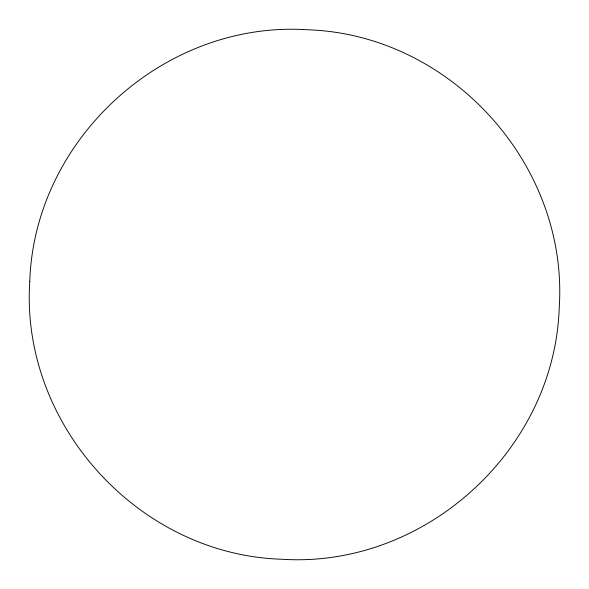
<?xml version="1.0" encoding="UTF-8"?>
<svg xmlns="http://www.w3.org/2000/svg" width="589" height="589" viewBox="0 0 589 589"><rect width="100%" height="100%" fill="white"/><g stroke="black" fill="none" stroke-linecap="round" stroke-linejoin="round"><path stroke-width="0.88" d="M29.767 281.498C20.328 424.279 138.467 554.632 281.498 559.233C424.279 568.672 554.632 450.533 559.233 307.502C568.672 164.721 450.533 34.368 307.502 29.767C164.721 20.328 34.368 138.467 29.767 281.498"/></g></svg>
